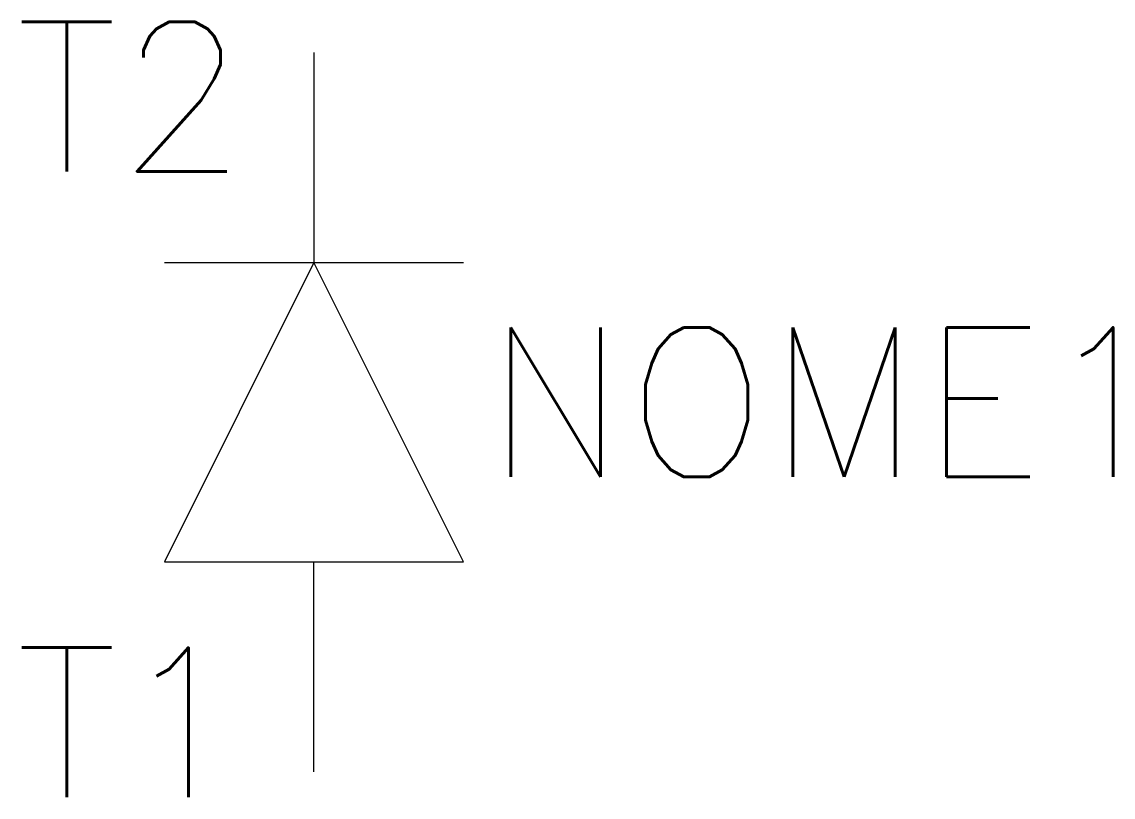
# Model space of a CAD drawing. Extents: x 347.3 to 361.9, y 175.6 to 186.
import ezdxf
from ezdxf.enums import TextEntityAlignment as Align

# ---------------------------------------------------------------- set-up
doc = ezdxf.new("R2010")
doc.units = 0
doc.header["$MEASUREMENT"] = 0
doc.layers.get('0').update_dxf_attribs({"linetype": 'CONTINUOUS'})
doc.styles.add('ROMANS', font='romans')

msp = doc.modelspace()

# ---------------------------------------------------------------- linework, layer by layer
for p, q in [((351.175, 185.581), (351.175, 182.769)), ((349.175, 182.769), (353.175, 182.769)), ((351.175, 182.769), (349.175, 178.768)), ((353.175, 178.768), (351.175, 182.769)), ((349.175, 178.768), (353.175, 178.768)), ((351.175, 175.956), (351.175, 178.768))]:
    msp.add_line(p, q)

# ---------------------------------------------------------------- texts
at = {"style": 'ROMANS'}
for tag, p in [('T2', (350.268, 184.989)), ('T1', (350.268, 176.618))]:
    msp.add_attdef(tag, text='', height=2, dxfattribs=at).set_placement(p, align=Align.MIDDLE_RIGHT)
msp.add_attdef('NOME1', text='', height=2, dxfattribs=at).set_placement((353.465, 180.901), align=Align.MIDDLE_LEFT)

doc.saveas('drawing.dxf')
